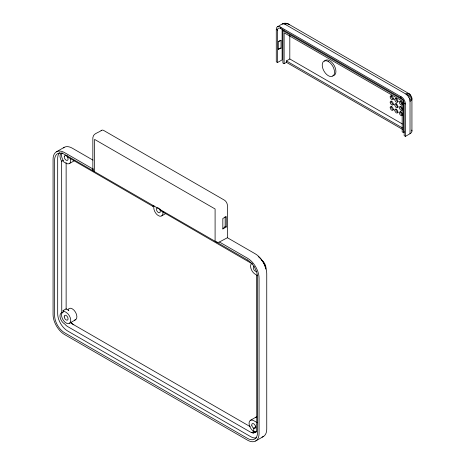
<?xml version="1.0" encoding="UTF-8"?>
<svg xmlns="http://www.w3.org/2000/svg" width="465" height="465" viewBox="0 0 465 465"><rect width="100%" height="100%" fill="white"/><g stroke="black" fill="none" stroke-linecap="round" stroke-linejoin="round"><path stroke-width="0.7" d="M62.211 152.898A6.522 3.767 60 0 0 61.653 161.227L61.752 312.753A6.522 3.767 60 0 0 60.258 317.874A6.522 3.767 60 0 0 64.693 323.966A8.696 5.022 60 0 0 67.675 326.575L250.606 432.188L253.582 433.02L255.18 431.88A6.522 3.767 60 0 0 256.511 431.816M62.107 153.026A6.522 3.767 60 0 0 63.194 160.338L63.06 161.494L66.135 163.267A6.522 3.767 60 0 0 70.546 158.931M276.28 29.423L276.413 28.307A6.103 3.522 60 0 1 279.465 26.546L402.219 97.418A6.103 3.522 60 0 1 405.271 102.701L405.41 136.373L404.178 135.664L404.073 102.381A4.348 2.511 60 0 0 401.103 98.034L280.581 28.452A4.348 2.511 60 0 0 277.611 29.371L277.506 62.531L276.28 61.822L276.28 29.423L277.518 30.138M410.607 95.732L410.456 94.936A6.493 1.372 -38.8 0 0 407.875 95.854L405.8 94L285.115 24.32C282.377 22.582 279.895 25.773 277.535 26.714M253.582 433.02L253.64 432.77A6.522 3.767 60 0 0 256.006 426.184L256.756 424.202L256.622 275.571A6.522 3.767 60 0 0 257.186 275.257M93.279 168.987L92.954 169.44A3.238 1.872 0 0 0 93.791 171.248M222.834 228.943L226.228 226.984L226.228 216.539L222.834 218.504L222.834 228.943L225.153 226.362L225.153 216.614M257.139 422.65L253.681 420.651A6.522 3.767 60 0 0 249.071 423.319A6.522 3.767 60 0 0 253.681 431.305L255.122 432.136L253.844 431.985L252.64 432.967L254.593 431.84M56.445 151.811L64.129 147.37M101.626 130.299C98.969 132.688 93.029 133.217 92.843 137.669L92.843 169.923M402.603 129.433L286.423 62.357L284.121 63.688L282.889 62.978L282.889 30.673L284.039 30.004M61.653 161.227L63.194 160.338M278.291 41.594L280.575 40.275L281.04 40.542L281.04 48.203L278.291 49.255L278.291 41.594L281.04 40.542M69.599 163.459L74.516 160.617M278.291 49.255L280.006 48.267M277.506 62.531L282.121 59.869L282.121 28.952M286.423 62.357L286.423 60.932L289.805 58.985L402.417 123.998M66.786 155.409A6.522 3.767 60 0 1 68.035 157.263L152.776 206.321L153.805 205.728M161.832 215.824L165.523 213.691M407.875 95.854L408.77 97.162L411.118 95.802M63.06 310.597L66.135 312.375A6.522 3.767 60 0 1 70.541 321.827A6.522 3.767 60 0 1 63.519 320.577A6.522 3.767 60 0 1 63.287 311.87L63.06 310.597L66.135 308.824L68.82 310.393A6.522 3.767 60 0 0 68.047 310.103M61.752 312.753L63.287 311.87M69.599 323.216L75.749 319.664M284.121 63.688L284.121 32.8L402.178 100.963L402.178 131.851L403.411 132.56L404.562 131.891M261.998 437.112A16.304 9.416 60 0 0 266.747 429.085L266.747 273.763A16.304 9.416 60 0 0 255.221 253.797L227.397 237.731L219.009 242.219A3.238 1.872 0 0 1 215.882 241.736M405.41 136.373L410.02 133.711A6.522 3.767 0 0 0 411.711 130.078M250.49 420.29L256.639 416.739A6.522 3.767 60 0 0 255.715 417.651M256.139 426.777L253.681 428.195L253.844 431.985M251.641 432.688L253.942 431.357M253.64 432.77L255.18 431.88M255.686 440.989L263.37 436.548M410.921 96.284L411.537 96.807A6.493 1.372 -21.2 0 1 409.456 98.586L410.02 101.312L410.02 133.711M288.463 24.052L408.968 93.622M282.889 30.673L403.411 100.254L403.411 132.56M404.166 103.259L405.41 103.974M280.575 47.936L281.04 48.203M286.423 60.932L402.603 128.009M225.153 226.362L226.228 226.984M92.93 160.1L72.284 148.178A16.304 9.416 60 0 0 63.321 147.94M93.18 169.12L64.6 152.619A16.304 9.416 60 0 0 53.068 159.274L53.068 314.596A16.304 9.416 60 0 0 64.6 334.562L247.531 440.181A16.304 9.416 60 0 0 259.063 433.525L259.063 278.204A16.304 9.416 60 0 0 247.531 258.232L219.561 242.085M257.68 275.629L255.221 274.211A6.522 3.767 60 0 1 250.937 268.398A6.522 3.767 60 0 1 252.03 263.196M250.211 426.638L72.284 323.913A8.696 5.022 60 0 1 70.25 322.338M154.008 206.059L153.77 205.89L153.764 207.872A6.522 3.767 60 0 0 158.373 215.632A6.522 3.767 60 0 0 162.977 213.191L162.982 211.639M287.69 23.721L288.672 24.517M252.257 263.882L161.448 211.191L160.471 210.023A6.522 3.767 60 0 0 159.96 209.081M410.223 94.691L409.741 94.186A6.493 2.651 -48.4 0 0 406.834 94.75M253.681 431.305L254.175 432.078L254.175 431.59M408.77 97.162L409.456 98.586M411.63 97.133L411.827 97.801A6.493 2.651 -11.6 0 1 409.886 100.039M411.932 98.754L411.932 131.049M400.929 96.511L400.929 97.929M289.805 35.264L289.805 58.985M280.779 27.144L280.779 28.563M227.397 237.731L227.397 205.425A4.348 2.511 60 0 0 224.322 200.101L103.8 130.52A4.348 2.511 60 0 0 101.138 130.752M215.097 241.283L215.097 208.977L94.575 139.39L94.575 171.701M66.135 162.674L66.135 309.318M261.365 260.011A6.522 3.767 60 0 1 265.875 269.061M256.424 271.304A2.72 1.569 60 0 1 253.675 269.311A2.72 1.569 60 0 1 254.14 266.422M68.169 309.376A6.522 3.767 60 0 1 75.475 312.149A6.522 3.767 60 0 1 74.534 320.1M152.776 206.321A6.522 3.767 60 0 1 153.712 205.472M73.825 324.803A10.869 6.278 60 0 1 70.593 322.117M258.197 256.535A13.043 7.533 60 0 1 264.219 264.271M264.492 264.887A13.043 7.533 60 0 1 265.527 267.997M59.59 152.706A14.13 8.161 60 0 0 57.683 158.385L57.683 313.706A14.13 8.161 60 0 0 67.675 331.01L250.606 436.629A14.13 8.161 60 0 0 256.482 437.815M159.448 209.087A2.72 1.569 60 0 1 159.664 212.697A2.72 1.569 60 0 1 156.682 210.383A2.72 1.569 60 0 1 157.885 207.878M158.21 208A2.72 1.569 60 0 1 159.164 208.744M402.434 109.734A2.174 1.256 60 0 1 400.069 109.362A2.174 1.256 60 0 1 400.069 106.456A2.174 1.256 60 0 1 402.434 108.816M398.336 101.701A2.174 1.256 60 0 1 396.633 100.585A2.174 1.256 60 0 1 396.087 98.406M398.336 112.35A2.174 1.256 60 0 1 396.633 111.24A2.174 1.256 60 0 1 396.087 109.054M402.58 109.653A2.174 1.256 60 0 1 400.696 106.392M398.336 107.026A2.174 1.256 60 0 1 396.482 105.671A2.174 1.256 60 0 1 396.238 103.387M411.711 97.853A6.527 3.511 -3.1 0 1 410.025 101.312M402.434 115.058A2.174 1.256 60 0 1 400.069 114.686A2.174 1.256 60 0 1 400.069 111.78A2.174 1.256 60 0 1 402.434 114.14M405.8 93.994A6.527 3.511 -56.9 0 1 410.025 95.244M285.115 24.32A6.527 4.005 -63.4 0 1 289.259 24.767M284.08 23.878A6.493 4.592 -75 0 1 287.69 23.721M283.04 23.779A6.493 5.121 84.9 0 1 285.655 23.25M282.145 24.052A6.493 5.301 60 0 1 283.452 23.558M402.434 104.41A2.174 1.256 60 0 1 400.069 104.038A2.174 1.256 60 0 1 400.069 101.132A2.174 1.256 60 0 1 402.434 103.492M393.727 99.039A2.174 1.256 60 0 1 391.873 97.685A2.174 1.256 60 0 1 391.623 95.401M393.727 104.363A2.174 1.256 60 0 1 392.024 103.253A2.174 1.256 60 0 1 391.472 101.068M402.58 114.977A2.174 1.256 60 0 1 400.964 113.408A2.174 1.256 60 0 1 400.847 111.379M402.58 104.329A2.174 1.256 60 0 1 400.696 101.068M393.727 109.688A2.174 1.256 60 0 1 392.024 108.578A2.174 1.256 60 0 1 391.472 106.392M332.708 75.783A8.696 5.022 60 0 0 335.91 71.569L335.736 69.628A8.696 5.022 60 0 0 330.708 61.38A8.696 5.022 60 0 0 324.512 61.118M64.339 156.124L64.298 156.234A2.72 1.569 60 0 0 66.024 160.094A2.72 1.569 60 0 0 68.024 158.629A2.72 1.569 60 0 0 65.344 155.461L64.339 156.124M328.528 61.636L326.93 60.909A8.696 5.022 60 0 0 322.228 64.926L322.402 66.867A8.696 5.022 60 0 0 328.226 75.661L329.825 76.382A8.696 5.022 60 0 0 334.527 72.371L334.352 70.43A8.696 5.022 60 0 0 328.528 61.636M247.531 260.011L64.6 154.392A14.13 8.161 60 0 0 54.608 160.163L54.608 315.479A14.13 8.161 60 0 0 64.6 332.789L247.531 438.402A14.13 8.161 60 0 0 257.523 432.636L257.523 277.314A14.13 8.161 60 0 0 247.531 260.011M251.786 425.225A2.72 1.569 60 0 0 254.89 428.404A2.72 1.569 60 0 0 254.372 424.307A2.72 1.569 60 0 0 251.786 425.225M64.24 316.95A2.72 1.569 60 0 0 67.344 320.123A2.72 1.569 60 0 0 66.826 316.031A2.72 1.569 60 0 0 64.24 316.95M394.802 99.545A2.174 1.256 60 0 0 397.11 102.41A2.174 1.256 60 0 0 397.11 99.336A2.174 1.256 60 0 0 394.802 99.545M390.187 102.207A2.174 1.256 60 0 0 392.495 105.073A2.174 1.256 60 0 0 392.495 101.998A2.174 1.256 60 0 0 390.187 102.207M394.802 104.869A2.174 1.256 60 0 0 397.11 107.735A2.174 1.256 60 0 0 397.11 104.66A2.174 1.256 60 0 0 394.802 104.869M394.802 110.193A2.174 1.256 60 0 0 397.11 113.059A2.174 1.256 60 0 0 397.11 109.984A2.174 1.256 60 0 0 394.802 110.193M390.187 96.883A2.174 1.256 60 0 0 392.495 99.748A2.174 1.256 60 0 0 392.495 96.674A2.174 1.256 60 0 0 390.187 96.883M390.187 107.531A2.174 1.256 60 0 0 392.495 110.397A2.174 1.256 60 0 0 392.495 107.322A2.174 1.256 60 0 0 390.187 107.531"/></g></svg>
